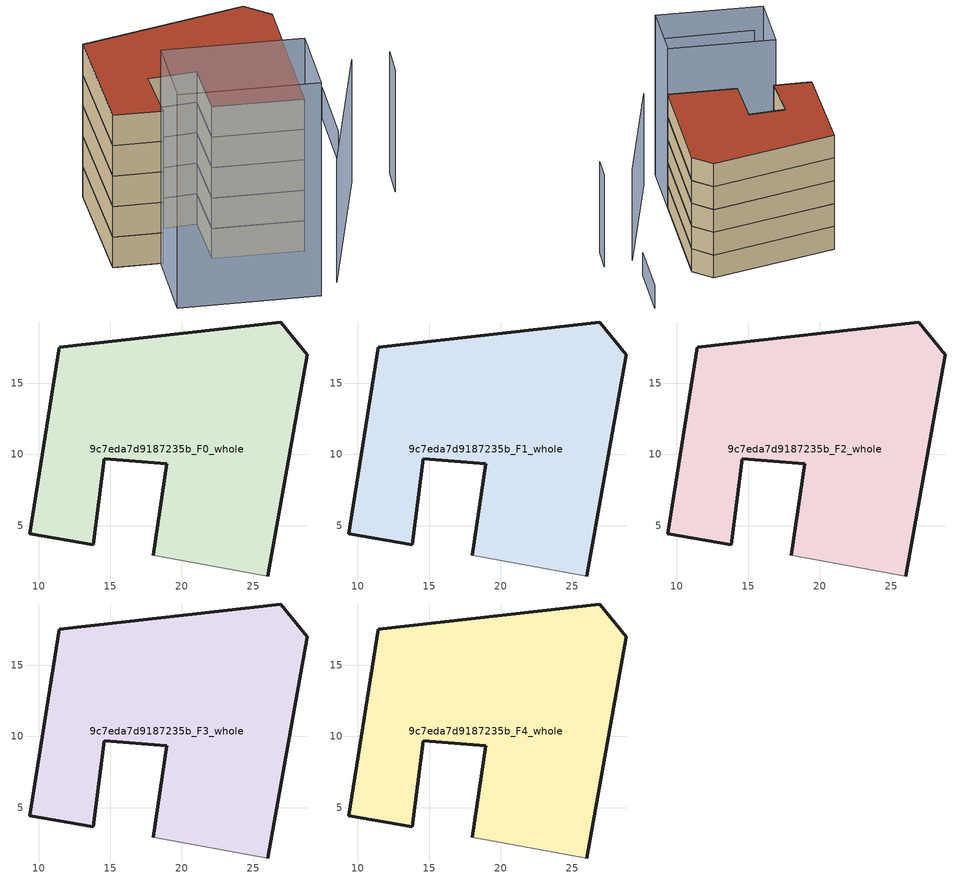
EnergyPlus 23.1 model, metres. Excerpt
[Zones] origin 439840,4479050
9c7eda7d9187235b_F0_whole
 floor ground (EU_floor_Construction): 26.03,1.49 28.78,16.97 26.92,19.28 11.41,17.51 9.37,4.44 13.79,3.67 14.57,9.7 18.97,9.36 17.99,2.94 z0
 wall outside (EU_wall_Construction): 17.99,2.94 18.97,9.36 14.57,9.7 13.79,3.67 9.37,4.44 11.41,17.51 26.92,19.28 28.78,16.97 26.03,1.49 z0:3
 wall adiabatic (EU_wall_Construction): 26.03,1.49 17.99,2.94 z0:3
9c7eda7d9187235b_F1_whole
 floor to 9c7eda7d9187235b_F0_whole (EU_floor_Construction): 26.03,1.49 28.78,16.97 26.92,19.28 11.41,17.51 9.37,4.44 13.79,3.67 14.56,9.7 18.97,9.36 17.99,2.94 z3
 wall outside (EU_wall_Construction): 17.99,2.94 18.97,9.36 14.57,9.7 13.79,3.67 9.37,4.44 11.41,17.51 26.92,19.28 28.78,16.97 26.03,1.49 z3:6
 wall adiabatic (EU_wall_Construction): 26.03,1.49 17.99,2.94 z3:6
9c7eda7d9187235b_F2_whole
 floor to 9c7eda7d9187235b_F1_whole (EU_floor_Construction): 26.03,1.49 28.78,16.97 26.92,19.28 11.41,17.51 9.37,4.44 13.79,3.67 14.56,9.7 18.97,9.36 17.99,2.94 z6
 wall outside (EU_wall_Construction): 17.99,2.94 18.97,9.36 14.57,9.7 13.79,3.67 9.37,4.44 11.41,17.51 26.92,19.28 28.78,16.97 26.03,1.49 z6:9
 wall adiabatic (EU_wall_Construction): 26.03,1.49 17.99,2.94 z6:9
9c7eda7d9187235b_F3_whole
 floor to 9c7eda7d9187235b_F2_whole (EU_floor_Construction): 26.03,1.49 28.78,16.97 26.92,19.28 11.41,17.51 9.37,4.44 13.79,3.67 14.56,9.7 18.97,9.36 17.99,2.94 z9
 wall outside (EU_wall_Construction): 17.99,2.94 18.97,9.36 14.57,9.7 13.79,3.67 9.37,4.44 11.41,17.51 26.92,19.28 28.78,16.97 26.03,1.49 z9:12
 wall adiabatic (EU_wall_Construction): 26.03,1.49 17.99,2.94 z9:12
9c7eda7d9187235b_F4_whole
 floor to 9c7eda7d9187235b_F3_whole (EU_floor_Construction): 26.03,1.49 28.78,16.97 26.92,19.28 11.41,17.51 9.37,4.44 13.79,3.67 14.56,9.7 18.97,9.36 17.99,2.94 z12
 wall outside (EU_wall_Construction): 17.99,2.94 18.97,9.36 14.57,9.7 13.79,3.67 9.37,4.44 11.41,17.51 26.92,19.28 28.78,16.97 26.03,1.49 z12:15
 wall adiabatic (EU_wall_Construction): 26.03,1.49 17.99,2.94 z12:15
 roof outside (EU_roof_Construction): 26.92,19.28 28.78,16.97 26.03,1.49 17.99,2.94 18.97,9.36 14.57,9.7 13.79,3.67 9.37,4.44 11.41,17.51 z15
shading: 13.17,-4.5 24.6,-6.34 z0:18; 26.7,-4.79 34.28,11.98 / 37.19,8.93 37.89,12.25 z0:12; 13.56,3.74 26.03,1.49 / 26.03,1.49 24.55,-6.68 / 24.55,-6.68 12.09,-4.43 / 12.09,-4.43 13.56,3.74 z0:21; 34.43,15.82 35.9,23.76 z0:3
[Building]
EU S2 Campaign: North Axis=0; Terrain=City; Solar Distribution=FullExterior
[Site:Location]
Madrid: Latitude=40.5; Longitude=-3.5; Time Zone=1; Elevation=609
[SizingPeriod:WeatherFileDays]
AnnualSizingPeriod: Begin Month=1; Begin Day of Month=1; End Month=12; End Day of Month=31; Day of Week for Start Day=Monday; Use Weather File Daylight Saving Period=No; Use Weather File Rain and Snow Indicators=No
[MATERIAL]
EU_InternalMass_Material: Roughness=MediumRough; Thickness=0.1; Conductivity=1; Density=1800; Specific Heat=900; Thermal Absorptance=0.9; Solar Absorptance=0.7; Visible Absorptance=0.7
[MATERIAL:NOMASS] Roughness=MediumRough; Thermal Absorptance=0.9; Solar Absorptance=0.7; Visible Absorptance=0.7
Name | Thermal Resistance
EU_wall_NoMass | 0.459673
EU_roof_NoMass | 0.495815
EU_floor_NoMass | 0.788942
[CONSTRUCTION]
EU_wall_Construction: EU_wall_NoMass
EU_roof_Construction: EU_roof_NoMass
EU_floor_Construction: EU_floor_NoMass
EU_InternalMass_Construction: EU_InternalMass_Material
[ZONE] Type=1; Multiplier=1; Ceiling Height=autocalculate; Volume=717.477; Floor Area=autocalculate; Part of Total Floor Area=Yes
9c7eda7d9187235b_F0_whole; 9c7eda7d9187235b_F1_whole; 9c7eda7d9187235b_F2_whole; 9c7eda7d9187235b_F3_whole; 9c7eda7d9187235b_F4_whole
[INTERNALMASS] Construction=EU_InternalMass_Construction; Surface Area=239.159
Name | Zone or ZoneList
9c7eda7d9187235b_F0_whole_EU_InternalMass | 9c7eda7d9187235b_F0_whole
9c7eda7d9187235b_F1_whole_EU_InternalMass | 9c7eda7d9187235b_F1_whole
9c7eda7d9187235b_F2_whole_EU_InternalMass | 9c7eda7d9187235b_F2_whole
9c7eda7d9187235b_F3_whole_EU_InternalMass | 9c7eda7d9187235b_F3_whole
9c7eda7d9187235b_F4_whole_EU_InternalMass | 9c7eda7d9187235b_F4_whole
[OTHEREQUIPMENT] Fuel Type=Electricity; Design Level Calculation Method=Watts/Area; Power per Zone Floor Area=1; Fraction Latent=0; Fraction Radiant=0; Fraction Lost=0; Carbon Dioxide Generation Rate=0; EndUse Subcategory=EU_Step8_InternalGains
Name | Zone or ZoneList or Space or SpaceList | Schedule
EU_Step8_InternalGain_9c7eda7d9187235b_F0_whole_f000 | 9c7eda7d9187235b_F0_whole | EU_Step8_GainSchedule_9c7eda7d9187235b_F0_whole_f000
EU_Step8_InternalGain_9c7eda7d9187235b_F1_whole_f000 | 9c7eda7d9187235b_F1_whole | EU_Step8_GainSchedule_9c7eda7d9187235b_F1_whole_f000
EU_Step8_InternalGain_9c7eda7d9187235b_F2_whole_f000 | 9c7eda7d9187235b_F2_whole | EU_Step8_GainSchedule_9c7eda7d9187235b_F2_whole_f000
EU_Step8_InternalGain_9c7eda7d9187235b_F3_whole_f000 | 9c7eda7d9187235b_F3_whole | EU_Step8_GainSchedule_9c7eda7d9187235b_F3_whole_f000
EU_Step8_InternalGain_9c7eda7d9187235b_F4_whole_f000 | 9c7eda7d9187235b_F4_whole | EU_Step8_GainSchedule_9c7eda7d9187235b_F4_whole_f000
[ZONEVENTILATION:DESIGNFLOWRATE] Schedule=EU_AlwaysOn; Design Flow Rate Calculation Method=AirChanges/Hour; Air Changes per Hour=0.719161; Ventilation Type=Natural; Fan Pressure Rise=0; Fan Total Efficiency=1; Constant Term Coefficient=1; Temperature Term Coefficient=0; Velocity Term Coefficient=0; Velocity Squared Term Coefficient=0; Minimum Indoor Temperature=-100; Maximum Indoor Temperature=100; Delta Temperature=-100; Minimum Outdoor Temperature=-100; Maximum Outdoor Temperature=100; Maximum Wind Speed=40
Name | Zone or ZoneList or Space or SpaceList
EU_ConstantAir_9c7eda7d9187235b_F0_whole | 9c7eda7d9187235b_F0_whole
EU_ConstantAir_9c7eda7d9187235b_F1_whole | 9c7eda7d9187235b_F1_whole
EU_ConstantAir_9c7eda7d9187235b_F2_whole | 9c7eda7d9187235b_F2_whole
EU_ConstantAir_9c7eda7d9187235b_F3_whole | 9c7eda7d9187235b_F3_whole
EU_ConstantAir_9c7eda7d9187235b_F4_whole | 9c7eda7d9187235b_F4_whole
[HVACTEMPLATE:THERMOSTAT] Constant Heating Setpoint=20; Constant Cooling Setpoint=50
EU_HeatOnly_9c7eda7d9187235b_F0_whole; EU_HeatOnly_9c7eda7d9187235b_F1_whole; EU_HeatOnly_9c7eda7d9187235b_F2_whole; EU_HeatOnly_9c7eda7d9187235b_F3_whole; EU_HeatOnly_9c7eda7d9187235b_F4_whole
[HVACTEMPLATE:ZONE:IDEALLOADSAIRSYSTEM] System Availability Schedule=EU_AlwaysOn; Maximum Heating Supply Air Temperature=50; Minimum Cooling Supply Air Temperature=13; Maximum Heating Supply Air Humidity Ratio=0.0156; Minimum Cooling Supply Air Humidity Ratio=0.0077; Heating Limit=NoLimit; Cooling Limit=NoLimit; Heating Availability Schedule=EU_AlwaysOn; Cooling Availability Schedule=EU_CoolingOff; Dehumidification Control Type=ConstantSensibleHeatRatio; Cooling Sensible Heat Ratio=0.7; Dehumidification Setpoint=60; Humidification Control Type=None; Humidification Setpoint=30; Outdoor Air Method=None; Outdoor Air Flow Rate per Person=0.00944; Outdoor Air Flow Rate per Zone Floor Area=0; Outdoor Air Flow Rate per Zone=0; Demand Controlled Ventilation Type=None; Outdoor Air Economizer Type=NoEconomizer; Heat Recovery Type=None; Sensible Heat Recovery Effectiveness=0.7; Latent Heat Recovery Effectiveness=0.65
Name | Template Thermostat
9c7eda7d9187235b_F0_whole | EU_HeatOnly_9c7eda7d9187235b_F0_whole
9c7eda7d9187235b_F1_whole | EU_HeatOnly_9c7eda7d9187235b_F1_whole
9c7eda7d9187235b_F2_whole | EU_HeatOnly_9c7eda7d9187235b_F2_whole
9c7eda7d9187235b_F3_whole | EU_HeatOnly_9c7eda7d9187235b_F3_whole
9c7eda7d9187235b_F4_whole | EU_HeatOnly_9c7eda7d9187235b_F4_whole
[SIZING:ZONE] Zone Cooling Design Supply Air Temperature Input Method=SupplyAirTemperature; Zone Cooling Design Supply Air Temperature=13; Zone Heating Design Supply Air Temperature Input Method=SupplyAirTemperature; Zone Heating Design Supply Air Temperature=50; Zone Cooling Design Supply Air Humidity Ratio=0.008; Zone Heating Design Supply Air Humidity Ratio=0.008; Cooling Design Air Flow Method=DesignDay; Cooling Design Air Flow Rate=0; Cooling Minimum Air Flow per Zone Floor Area=0.000762; Cooling Minimum Air Flow=0; Cooling Minimum Air Flow Fraction=0.2; Heating Design Air Flow Method=DesignDay; Heating Design Air Flow Rate=0; Heating Maximum Air Flow per Zone Floor Area=0.002032; Heating Maximum Air Flow=0.141576; Heating Maximum Air Flow Fraction=0.3; Account for Dedicated Outdoor Air System=No; Dedicated Outdoor Air System Control Strategy=NeutralSupplyAir; Dedicated Outdoor Air Low Setpoint Temperature for Design=autosize; Dedicated Outdoor Air High Setpoint Temperature for Design=autosize; Zone Load Sizing Method=Sensible Load Only No Latent Load; Zone Latent Cooling Design Supply Air Humidity Ratio Input Method=HumidityRatioDifference; Zone Cooling Design Supply Air Humidity Ratio Difference=0.005; Zone Latent Heating Design Supply Air Humidity Ratio Input Method=HumidityRatioDifference; Zone Humidification Design Supply Air Humidity Ratio Difference=0.005
9c7eda7d9187235b_F0_whole; 9c7eda7d9187235b_F1_whole; 9c7eda7d9187235b_F2_whole; 9c7eda7d9187235b_F3_whole; 9c7eda7d9187235b_F4_whole
[SCHEDULE:CONSTANT]
Name | Hourly Value
EU_AlwaysOn | 1
EU_CoolingOff | 0
[SCHEDULE:FILE] Column Number=1; Rows to Skip at Top=0; Number of Hours of Data=8760; Column Separator=Comma; Interpolate to Timestep=No; Minutes per Item=60; Adjust Schedule for Daylight Savings=Yes
Name | File
EU_Step8_GainSchedule_9c7eda7d9187235b_F0_whole_f000 | ../../schedules/9c7eda7d9187235b/9c7eda7d9187235b_F0_whole_f000_gain.csv
EU_Step8_GainSchedule_9c7eda7d9187235b_F1_whole_f000 | ../../schedules/9c7eda7d9187235b/9c7eda7d9187235b_F1_whole_f000_gain.csv
EU_Step8_GainSchedule_9c7eda7d9187235b_F2_whole_f000 | ../../schedules/9c7eda7d9187235b/9c7eda7d9187235b_F2_whole_f000_gain.csv
EU_Step8_GainSchedule_9c7eda7d9187235b_F3_whole_f000 | ../../schedules/9c7eda7d9187235b/9c7eda7d9187235b_F3_whole_f000_gain.csv
EU_Step8_GainSchedule_9c7eda7d9187235b_F4_whole_f000 | ../../schedules/9c7eda7d9187235b/9c7eda7d9187235b_F4_whole_f000_gain.csv
